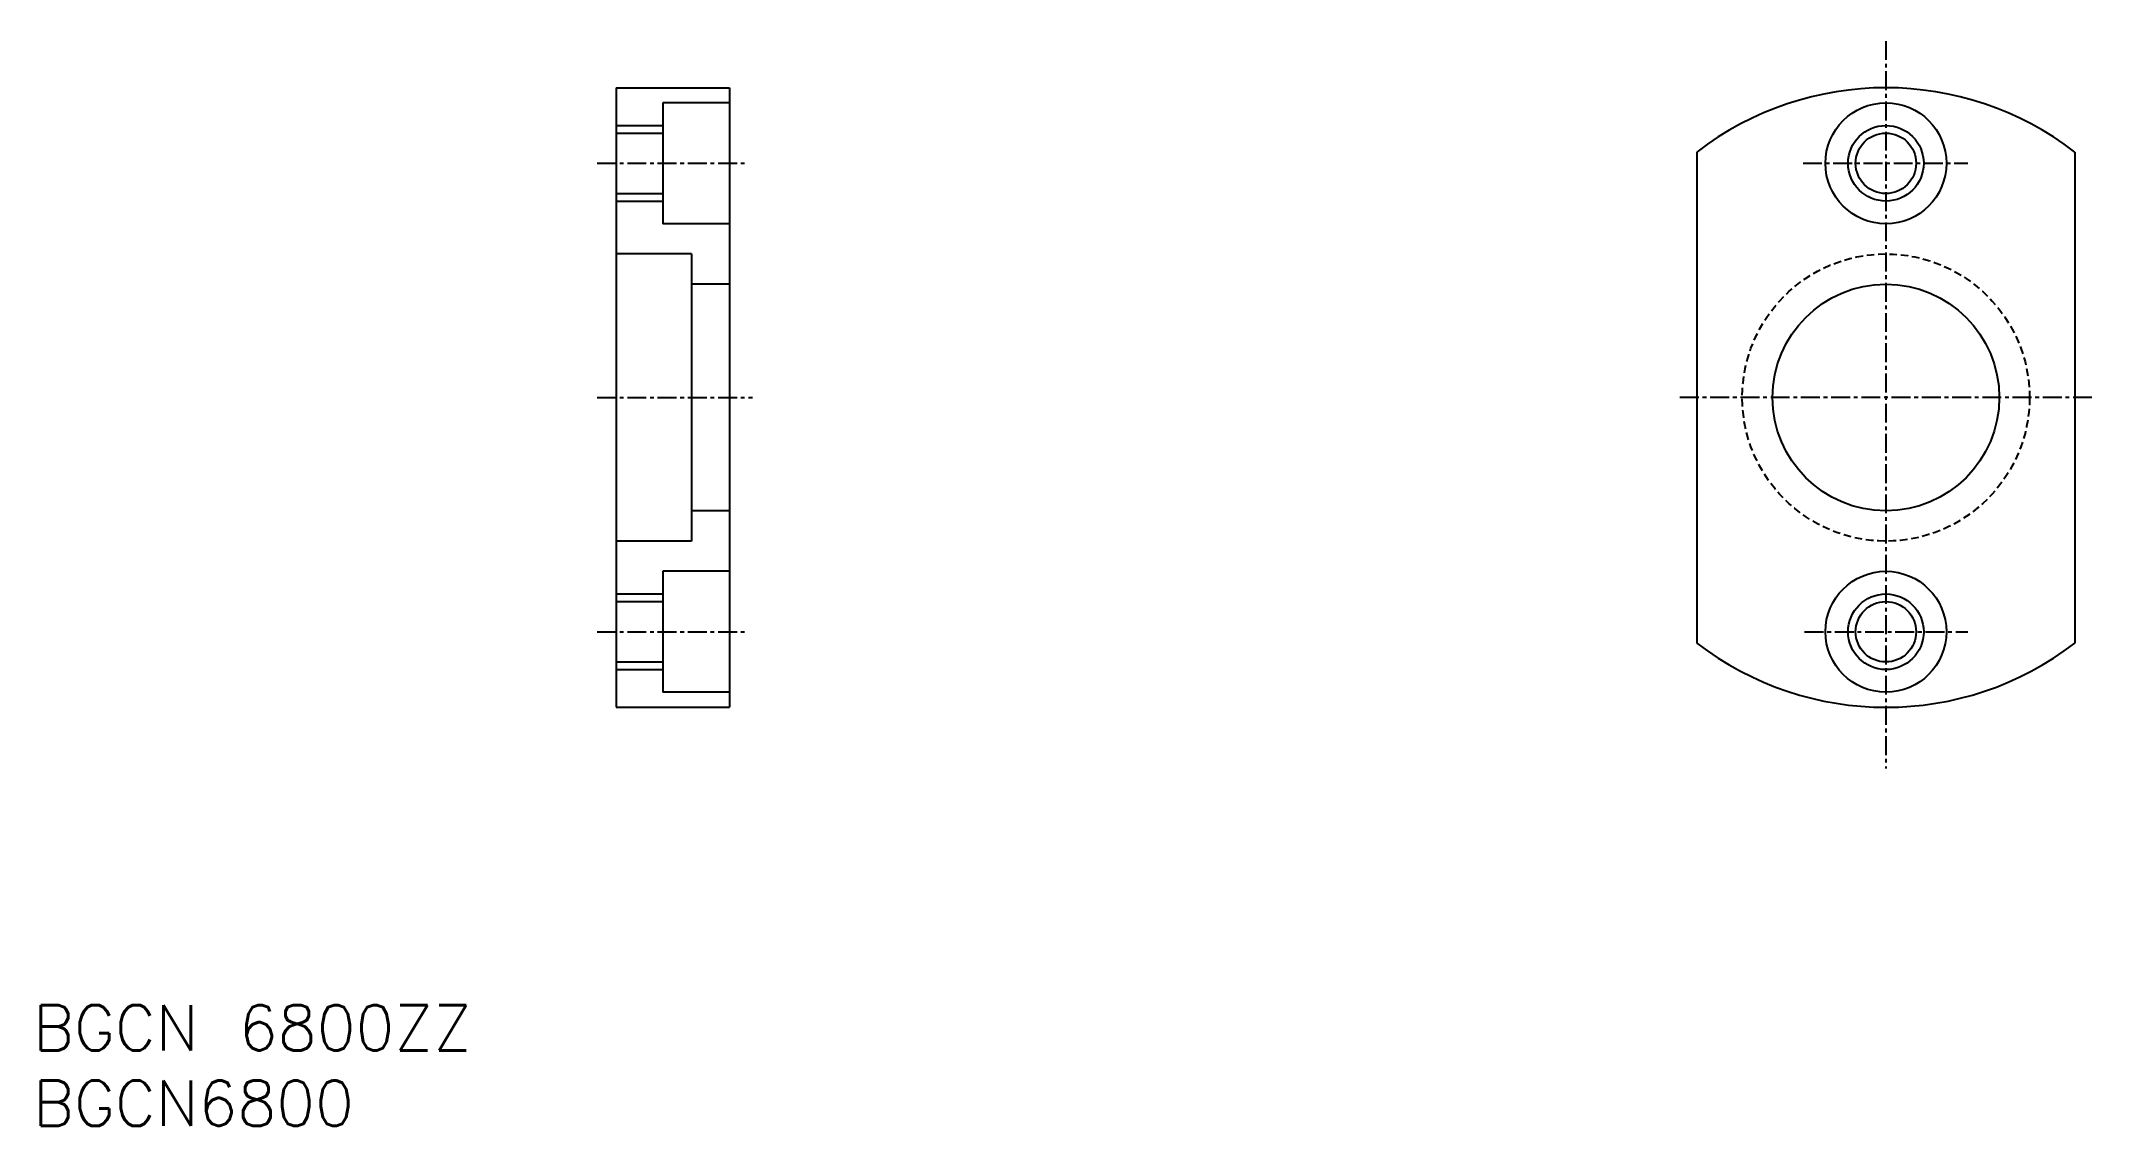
# Model space of a CAD drawing. Extents: x 45 to 181, y 37 to 109.
import ezdxf
from ezdxf.enums import TextEntityAlignment as Align

# ---------------------------------------------------------------- set-up
doc = ezdxf.new("R2010")
doc.units = 0
doc.linetypes.add('CENTER', pattern=[2, 1.25, -0.25, 0.25, -0.25])
doc.linetypes.add('DASHED', pattern=[0.75, 0.5, -0.25])
doc.layers.get('0').update_dxf_attribs({"linetype": 'CONTINUOUS'})
doc.layers.add('CENTER', color=1, linetype='CENTER')
doc.styles.get("Standard").update_dxf_attribs({"font": 'txt.shx', "bigfont": 'extfont.shx'})

msp = doc.modelspace()

# ---------------------------------------------------------------- linework, layer by layer
at = {"color": 7, "linetype": 'CONTINUOUS'}
for p, q in [((83.33, 106), (83.33, 65)), ((83.33, 106), (90.83, 106)), ((90.83, 106), (90.83, 65)), ((86.43, 105), (86.43, 97)), ((90.83, 105), (86.43, 105)), ((83.33, 103), (86.43, 103)), ((154.82, 101.74), (154.82, 69.25)), ((179.82, 101.74), (179.82, 69.25)), ((83.33, 99), (86.43, 99)), ((90.83, 97), (86.43, 97)), ((88.33, 95), (83.33, 95)), ((88.33, 95), (88.33, 76)), ((90.83, 93), (88.33, 93)), ((90.83, 78), (88.33, 78)), ((88.33, 76), (83.33, 76)), ((90.83, 74), (86.43, 74)), ((86.43, 74), (86.43, 66)), ((83.33, 72), (86.43, 72)), ((83.33, 68), (86.43, 68)), ((90.83, 66), (86.43, 66)), ((83.33, 65), (90.83, 65))]:
    msp.add_line(p, q, dxfattribs=at)
at = {"color": 3, "linetype": 'CONTINUOUS'}
for p, q in [((83.33, 103.5), (86.43, 103.5)), ((83.33, 98.5), (86.43, 98.5)), ((83.33, 72.5), (86.43, 72.5)), ((83.33, 67.5), (86.43, 67.5))]:
    msp.add_line(p, q, dxfattribs=at)
at = {"color": 7, "linetype": 'CONTINUOUS'}
for centre, radius in [((167.32, 101), 4), ((167.32, 101), 2), ((167.32, 85.5), 7.5), ((167.32, 70), 4), ((167.32, 70), 2)]:
    msp.add_circle(centre, radius, dxfattribs=at)
at = {"color": 3, "linetype": 'CONTINUOUS'}
for centre in [(167.32, 101), (167.32, 70)]:
    msp.add_circle(centre, 2.5, dxfattribs=at)
at = {"color": 3, "linetype": 'DASHED'}
msp.add_circle((167.32, 85.5), 9.5, dxfattribs=at)
at = {"color": 7, "linetype": 'CONTINUOUS'}
for start, end in [(52.4281, 127.5719), (232.4281, 307.5719)]:
    msp.add_arc((167.32, 85.5), 20.5, start, end, dxfattribs=at)
at = {"layer": 'CENTER', "color": 1, "linetype": 'CENTER'}
for p, q in [((167.32, 109.09), (167.32, 60.96)), ((82.08, 101), (92, 101)), ((161.84, 101), (172.73, 101)), ((82.08, 85.5), (92.36, 85.5)), ((180.95, 85.5), (153.62, 85.5)), ((82.08, 70), (92, 70)), ((161.94, 70), (172.73, 70))]:
    msp.add_line(p, q, dxfattribs=at)

# ---------------------------------------------------------------- texts
at = {"color": 7, "linetype": 'CONTINUOUS'}
for s, p in [('BGCN 6800ZZ', (44.78, 43.8)), ('BGCN6800', (44.78, 38.8))]:
    msp.add_text(s, height=3, dxfattribs=at).set_placement(p, align=Align.MIDDLE_LEFT)

doc.saveas('drawing.dxf')
